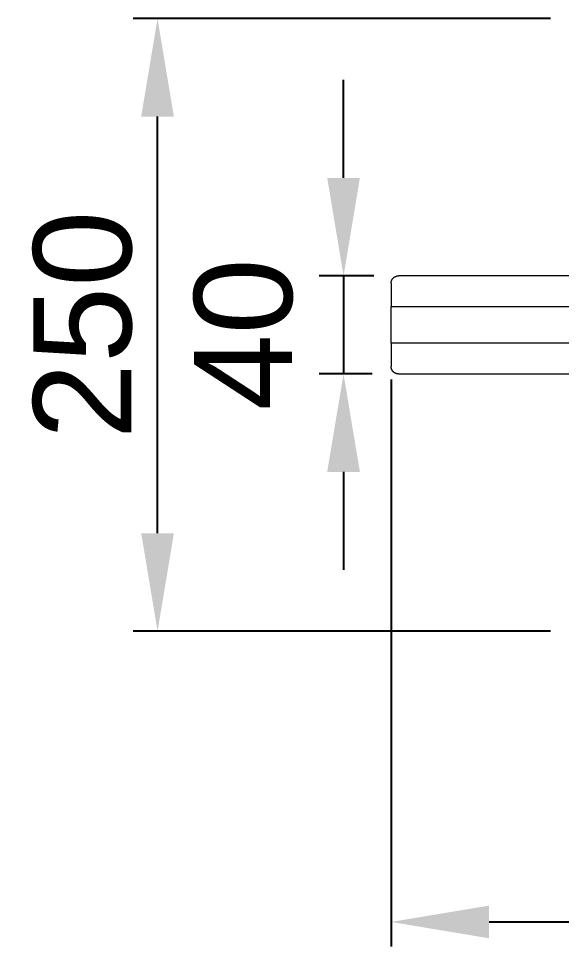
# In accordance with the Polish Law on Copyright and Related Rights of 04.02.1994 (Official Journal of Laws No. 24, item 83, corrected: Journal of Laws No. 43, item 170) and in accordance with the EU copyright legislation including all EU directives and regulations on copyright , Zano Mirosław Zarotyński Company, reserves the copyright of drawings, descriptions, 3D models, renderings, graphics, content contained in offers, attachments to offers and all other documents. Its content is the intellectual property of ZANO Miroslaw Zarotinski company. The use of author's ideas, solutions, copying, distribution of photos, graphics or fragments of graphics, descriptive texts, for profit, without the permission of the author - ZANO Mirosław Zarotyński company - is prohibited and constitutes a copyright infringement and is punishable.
# Model space of a CAD drawing. Header units: millimetres. Extents: x -124 to 15640, y 659 to 4121.
# Drawn here: x 49.4 to 270.8, y 659.4 to 1038 of the extents above; entities that cross this region are included whole.
import ezdxf

# ---------------------------------------------------------------- set-up
doc = ezdxf.new("R2010")
doc.units = ezdxf.units.MM
doc.layers.add('ZANO_R', color=7, linetype='Continuous', lineweight=0)
doc.styles.add('Arial', font='arial.ttf')
doc.styles.get("Standard").update_dxf_attribs({"font": 'ARIALUNI.TTF'})
doc.dimstyles.new('pl i ang', dxfattribs={"dimtxt": 50, "dimasz": 50, "dimexe": 1.25, "dimexo": 0.625, "dimgap": 10, "dimtad": 1, "dimtoh": 1, "dimtxsty": 'Standard', "dimcen": 2.5, "dimclrd": 1, "dimclre": 1, "dimclrt": 1, "dimadec": 0, "dimazin": 0, "dimtfac": 1, "dimtmove": 0, "dimatfit": 3, "dimfxl": 1, "dimarcsym": 1})

# ---------------------------------------------------------------- blocks, each defined once
blk = doc.blocks.new('*D465')
at = {"layer": 'ZANO_R', "color": 1, "lineweight": -2}
for p, q in [((181.91, 973.03), (181.91, 1013.03)), ((194.29, 933.03), (171.91, 933.03)), ((181.91, 933.03), (181.91, 893.04)), ((193.61, 893.04), (171.91, 893.04)), ((181.91, 853.04), (181.91, 813.04))]:
    blk.add_line(p, q, dxfattribs=at)
at = {"layer": 'ZANO_R', "color": 1}
for points in [[(175.24, 973.03), (188.58, 973.03), (181.91, 933.03)], [(188.58, 853.04), (175.24, 853.04), (181.91, 893.04)]]:
    blk.add_solid(points, dxfattribs=at)
at = {"layer": 'ZANO_R', "color": 1, "insert": (141.22, 909.15), "char_height": 40, "attachment_point": 5, "rotation": 90, "style": 'Arial'}
blk.add_mtext('40', dxfattribs=at)
blk = doc.blocks.new('*D466')
at = {"layer": 'ZANO_R', "color": 1, "lineweight": -2}
for p, q in [((201.29, 890.78), (201.29, 659.43)), ((601.29, 890.78), (601.29, 659.43)), ((241.29, 669.43), (561.29, 669.43))]:
    blk.add_line(p, q, dxfattribs=at)
at = {"layer": 'ZANO_R', "color": 1}
for points in [[(241.29, 676.1), (241.29, 662.76), (201.29, 669.43)], [(561.29, 662.76), (561.29, 676.1), (601.29, 669.43)]]:
    blk.add_solid(points, dxfattribs=at)
at = {"layer": 'ZANO_R', "color": 1, "insert": (401.29, 699.85), "char_height": 40, "attachment_point": 5, "style": 'Arial'}
blk.add_mtext('400', dxfattribs=at)
blk = doc.blocks.new('*D468')
at = {"layer": 'ZANO_R', "color": 1, "lineweight": -2}
for p, q in [((266.29, 1038.02), (96.05, 1038.02)), ((106.05, 828.01), (106.05, 998.02)), ((266.29, 788.01), (96.05, 788.01))]:
    blk.add_line(p, q, dxfattribs=at)
at = {"layer": 'ZANO_R', "color": 1}
for points in [[(112.72, 998.02), (99.39, 998.02), (106.05, 1038.02)], [(99.39, 828.01), (112.72, 828.01), (106.05, 788.01)]]:
    blk.add_solid(points, dxfattribs=at)
at = {"layer": 'ZANO_R', "color": 1, "insert": (75.63, 913.02), "char_height": 40, "attachment_point": 5, "rotation": 90, "style": 'Arial'}
blk.add_mtext('250', dxfattribs=at)

msp = doc.modelspace()

# ---------------------------------------------------------------- linework, layer by layer
at = {"layer": 'ZANO_R'}
for p, q in [((201.59, 931.31), (201.63, 931.41)), ((201.63, 931.41), (201.68, 931.5)), ((201.68, 931.5), (201.73, 931.59)), ((201.73, 931.59), (201.79, 931.67)), ((201.79, 931.67), (201.84, 931.76)), ((201.84, 931.76), (201.9, 931.84)), ((201.9, 931.84), (201.97, 931.92)), ((201.97, 931.92), (202.03, 932)), ((202.03, 932), (202.1, 932.07)), ((202.1, 932.07), (202.17, 932.15)), ((202.17, 932.15), (202.25, 932.22)), ((202.25, 932.22), (202.32, 932.29)), ((202.32, 932.29), (202.4, 932.35)), ((202.4, 932.35), (202.48, 932.42)), ((202.48, 932.42), (202.56, 932.48)), ((202.56, 932.48), (202.65, 932.53)), ((202.65, 932.53), (202.74, 932.59)), ((202.74, 932.59), (202.82, 932.64)), ((202.82, 932.64), (202.91, 932.69)), ((202.91, 932.69), (203.01, 932.74)), ((203.01, 932.74), (203.1, 932.78)), ((203.1, 932.78), (203.19, 932.82)), ((203.19, 932.82), (203.29, 932.85)), ((203.29, 932.85), (203.39, 932.89)), ((203.39, 932.89), (203.49, 932.92)), ((203.49, 932.92), (203.58, 932.94)), ((203.58, 932.94), (203.68, 932.96)), ((203.68, 932.96), (203.78, 932.98)), ((203.78, 932.98), (203.89, 933)), ((203.89, 933), (203.99, 933.01)), ((203.99, 933.01), (204.09, 933.02)), ((204.09, 933.02), (204.19, 933.02)), ((204.19, 933.02), (204.29, 933.03)), ((598.29, 933.03), (204.29, 933.03)), ((201.29, 930.03), (201.3, 930.13)), ((201.29, 930.03), (201.29, 920.53)), ((201.3, 930.23), (201.31, 930.33)), ((201.3, 930.13), (201.3, 930.23)), ((201.31, 930.33), (201.32, 930.43)), ((201.32, 930.43), (201.34, 930.54)), ((201.34, 930.54), (201.36, 930.64)), ((201.36, 930.64), (201.38, 930.74)), ((201.38, 930.74), (201.41, 930.84)), ((201.41, 930.84), (201.44, 930.93)), ((201.44, 930.93), (201.47, 931.03)), ((201.47, 931.03), (201.5, 931.13)), ((201.5, 931.13), (201.54, 931.22)), ((201.54, 931.22), (201.59, 931.31)), ((201.29, 905.53), (201.29, 920.53)), ((201.29, 920.53), (601.29, 920.53)), ((601.29, 905.53), (201.29, 905.53)), ((201.29, 905.53), (201.29, 896.03)), ((201.3, 895.92), (201.29, 896.03)), ((201.3, 895.82), (201.3, 895.92)), ((201.31, 895.72), (201.3, 895.82)), ((201.32, 895.62), (201.31, 895.72)), ((201.34, 895.52), (201.32, 895.62)), ((201.36, 895.42), (201.34, 895.52)), ((201.38, 895.32), (201.36, 895.42)), ((201.41, 895.22), (201.38, 895.32)), ((201.44, 895.12), (201.41, 895.22)), ((201.47, 895.02), (201.44, 895.12)), ((201.5, 894.93), (201.47, 895.02)), ((201.54, 894.83), (201.5, 894.93)), ((201.59, 894.74), (201.54, 894.83)), ((201.63, 894.65), (201.59, 894.74)), ((201.68, 894.56), (201.63, 894.65)), ((201.73, 894.47), (201.68, 894.56)), ((201.79, 894.38), (201.73, 894.47)), ((201.84, 894.3), (201.79, 894.38)), ((201.9, 894.21), (201.84, 894.3)), ((201.97, 894.13), (201.9, 894.21)), ((202.03, 894.05), (201.97, 894.13)), ((202.1, 893.98), (202.03, 894.05)), ((202.17, 893.91), (202.1, 893.98)), ((202.25, 893.83), (202.17, 893.91)), ((202.32, 893.77), (202.25, 893.83)), ((202.4, 893.7), (202.32, 893.77)), ((202.48, 893.64), (202.4, 893.7)), ((202.56, 893.58), (202.48, 893.64)), ((202.65, 893.52), (202.56, 893.58)), ((202.74, 893.46), (202.65, 893.52)), ((202.82, 893.41), (202.74, 893.46)), ((202.91, 893.36), (202.82, 893.41)), ((203.01, 893.32), (202.91, 893.36)), ((203.1, 893.27), (203.01, 893.32)), ((203.19, 893.24), (203.1, 893.27)), ((203.29, 893.2), (203.19, 893.24)), ((203.39, 893.17), (203.29, 893.2)), ((203.49, 893.14), (203.39, 893.17)), ((203.58, 893.11), (203.49, 893.14)), ((203.68, 893.09), (203.58, 893.11)), ((203.78, 893.07), (203.68, 893.09)), ((203.89, 893.05), (203.78, 893.07)), ((203.99, 893.04), (203.89, 893.05)), ((204.09, 893.03), (203.99, 893.04)), ((204.19, 893.03), (204.09, 893.03)), ((204.29, 893.03), (204.19, 893.03)), ((204.29, 893.03), (598.29, 893.03))]:
    msp.add_line(p, q, dxfattribs=at)

# ---------------------------------------------------------------- dimensions: what is measured, and where the dimension line sits
dim = msp.add_linear_dim(base=(106.05, 1038.02), p1=(276.29, 788.01), p2=(276.29, 1038.02), angle=90, dimstyle='pl i ang', override={"dimtxt": 40, "dimasz": 40, "dimexe": 10, "dimexo": 10, "dimtoh": 0, "dimdec": 0, "dimtxsty": 'Arial', "dimtdec": 0, "dimtmove": 1}, dxfattribs=at)
dim.commit()
dim.dimension.update_dxf_attribs({"geometry": '*D468', "text_midpoint": (75.63, 913.02)})
dim = msp.add_linear_dim(base=(181.91, 893.04), p1=(204.29, 933.03), p2=(203.61, 893.04), angle=90, dimstyle='pl i ang', override={"dimtxt": 40, "dimasz": 40, "dimexe": 10, "dimexo": 10, "dimtoh": 0, "dimdec": 0, "dimtxsty": 'Arial', "dimtdec": 0, "dimtmove": 1}, dxfattribs=at)
dim.commit()
dim.dimension.update_dxf_attribs({"geometry": '*D465', "text_midpoint": (171.64, 909.15), "dimtype": 160})
dim = msp.add_linear_dim(base=(601.29, 669.43), p1=(201.29, 900.78), p2=(601.29, 900.78), dimstyle='pl i ang', override={"dimtxt": 40, "dimasz": 40, "dimexe": 10, "dimexo": 10, "dimtoh": 0, "dimdec": 0, "dimtxsty": 'Arial', "dimtdec": 0, "dimtmove": 1}, dxfattribs=at)
dim.commit()
dim.dimension.update_dxf_attribs({"geometry": '*D466', "text_midpoint": (401.29, 699.85)})

doc.saveas('drawing.dxf')
